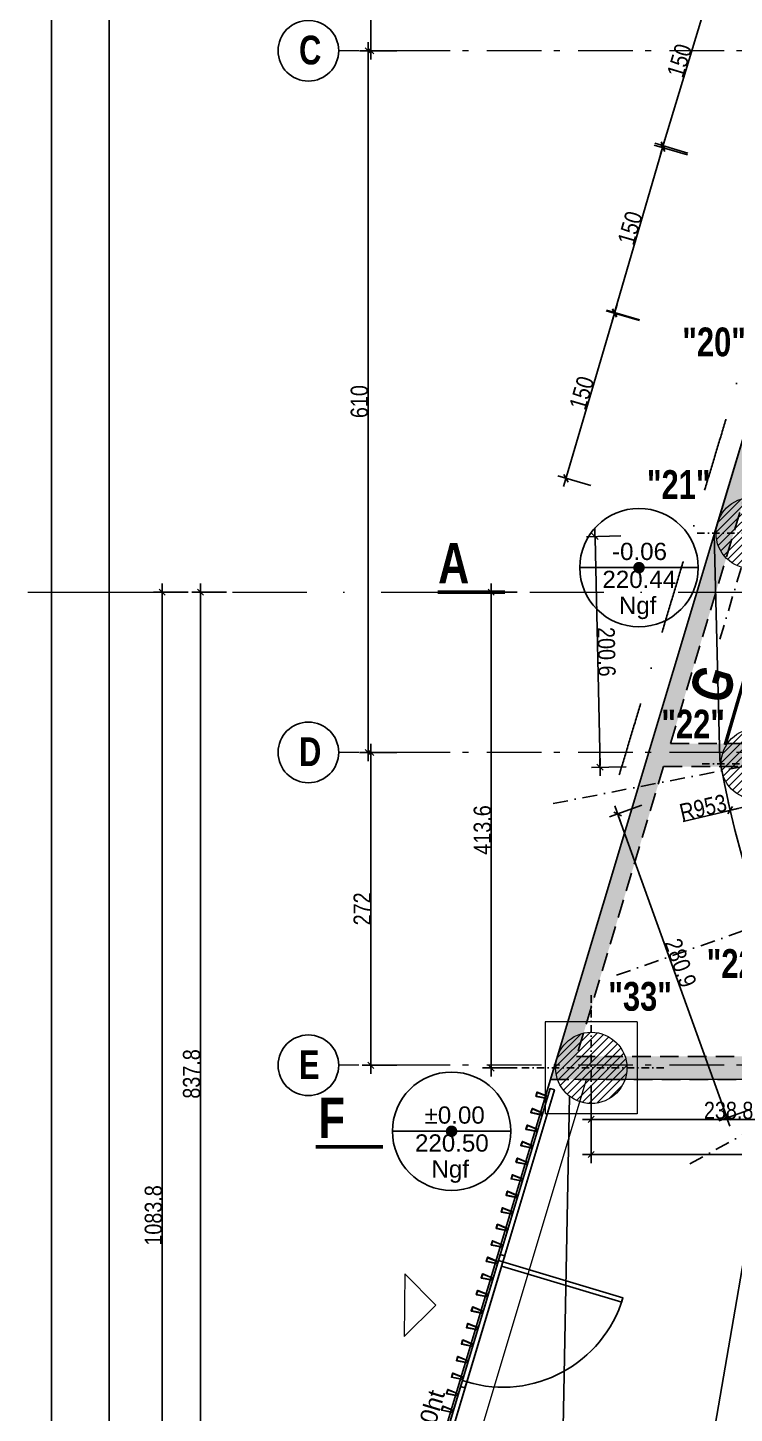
# Model space of a CAD drawing. Header units: centimetres. Extents: x 13078 to 20826, y -18629 to -14429.
# Drawn here: x 13078 to 13692, y -17875 to -16671 of the extents above; entities that cross this region are included whole.
import ezdxf
from ezdxf.enums import TextEntityAlignment as Align

# ---------------------------------------------------------------- set-up
doc = ezdxf.new("R2010")
doc.units = ezdxf.units.CM
doc.header["$LTSCALE"] = 25.4
doc.header["$PDMODE"] = 1
doc.header["$PDSIZE"] = -2
for name, pattern in [('CACHEX2', [19.05, 12.7, -6.35]), ('Style de ligne -6', [1.04164, 0.625, -0.20828, 0.06943, -0.13893]), ('TIRETPTX2', [50.8, 25.4, -12.7, 0, -12.7])]:
    doc.linetypes.add(name, pattern=pattern)
for name, color, linetype in [('01_cote_gen', 4, 'Continuous'), ('01_linteaux', 2, 'Continuous'), ('01_murs_sup', 2, 'CACHEX2'), ('01_poch_murs', 253, 'Continuous'), ('01_texte', 230, 'Continuous'), ('AA_COTES', 2, 'Continuous')]:
    doc.layers.add(name, color=color, linetype=linetype)
for name, color, linetype, lineweight in [('01_murs_coup', 5, 'Continuous', 60), ('01_PIEUX', 5, 'Continuous', 60), ('B Général', 7, 'Continuous', 5)]:
    doc.layers.add(name, color=color, linetype=linetype, lineweight=lineweight)
doc.styles.add('impact', font='impact.ttf')
doc.styles.add('MATTE_TXT', font='arial.ttf')
doc.styles.add('STYLE2', font='ARIALN.TTF')
doc.dimstyles.new('JB50', dxfattribs={"dimscale": 0.1, "dimtxt": 150, "dimasz": 15, "dimexe": 0.1, "dimexo": 0.1, "dimgap": 0.09, "dimtad": 1, "dimdec": 1, "dimdsep": 46, "dimtxsty": 'STYLE2', "dimblk1": 'BOND_G', "dimblk2": 'BOND_D', "dimsah": 1, "dimcen": 1.5, "dimdle": 0.01, "dimse1": 1, "dimse2": 1, "dimclrd": 4, "dimclre": 2, "dimclrt": 6, "dimazin": 2, "dimtfac": 2.333333, "dimtdec": 1, "dimtix": 1, "dimtmove": 2, "dimatfit": 3, "dimldrblk": 'BOND_G', "dimfxl": 1, "dimtolj": 1, "dimtzin": 0, "dimarcsym": 0})

# ---------------------------------------------------------------- blocks, each defined once
blk = doc.blocks.new('BOND_G')
at = {"layer": 'AA_COTES', "color": 0}
for p, q in [((0, -5), (0, 15)), ((5, 0), (-5, 0)), ((1.77, 1.77), (-1.77, -1.77))]:
    blk.add_line(p, q, dxfattribs=at)
blk = doc.blocks.new('BOND_D')
at = {"layer": 'AA_COTES', "color": 0}
for p, q in [((5, 0), (-5, 0)), ((-1.77, -1.77), (1.77, 1.77)), ((0, 5), (0, -15))]:
    blk.add_line(p, q, dxfattribs=at)
blk = doc.blocks.new('*D64')
at = {"layer": '01_cote_gen', "color": 4, "lineweight": -2, "ltscale": 3, "transparency": 16777216}
blk.add_line((13630.4, -16771.9), (13673, -16631.2), dxfattribs=at)
at = {"layer": 'Defpoints', "color": 0, "ltscale": 3, "transparency": 16777216}
for p in [(13673.4, -16629.7), (13806.7, -16670.1), (13763.3, -16813.6)]:
    blk.add_point(p, dxfattribs=at)
at = {"layer": '01_cote_gen', "color": 4, "lineweight": -2, "ltscale": 3, "transparency": 16777216, "xscale": 1.5, "yscale": 1.5, "zscale": 1.5}
for name, p, rotation in [('BOND_D', (13673.4, -16629.7), 73.16581034289119), ('BOND_G', (13630, -16773.3), 253.1658103428912)]:
    blk.add_blockref(name, p, dxfattribs=dict(at, rotation=rotation))
at = {"layer": '01_cote_gen', "color": 6, "ltscale": 3, "transparency": 16777216, "insert": (13644.4, -16699.3), "char_height": 15, "attachment_point": 5, "rotation": 73.1658, "style": 'STYLE2'}
blk.add_mtext('\\A1;150', dxfattribs=at)
blk = doc.blocks.new('*D68')
at = {"layer": '01_cote_gen', "color": 4, "lineweight": -2, "ltscale": 3, "transparency": 16777216}
blk.add_line((13575.3, -17312.1), (13570.9, -17114.5), dxfattribs=at)
at = {"layer": 'Defpoints', "color": 0, "ltscale": 3, "transparency": 16777216}
for p in [(13570.9, -17113), (13677.1, -17110.7), (13681.5, -17311.3)]:
    blk.add_point(p, dxfattribs=at)
at = {"layer": '01_cote_gen', "color": 4, "lineweight": -2, "ltscale": 3, "transparency": 16777216, "xscale": 1.5, "yscale": 1.5, "zscale": 1.5}
for name, p, rotation in [('BOND_D', (13570.9, -17113), 91.26045700603142), ('BOND_G', (13575.3, -17313.6), 271.2604570060314)]:
    blk.add_blockref(name, p, dxfattribs=dict(at, rotation=rotation))
at = {"layer": '01_cote_gen', "color": 6, "ltscale": 3, "transparency": 16777216, "insert": (13580.8, -17213.2), "char_height": 15, "attachment_point": 5, "rotation": 271.2605, "style": 'STYLE2'}
blk.add_mtext('\\A1;200.6', dxfattribs=at)
blk = doc.blocks.new('*D70')
at = {"layer": '01_cote_gen', "color": 4, "lineweight": -2, "ltscale": 3, "transparency": 16777216}
blk.add_line((13588.2, -16917.5), (13629.2, -16776.3), dxfattribs=at)
at = {"layer": 'Defpoints', "color": 0, "ltscale": 3, "transparency": 16777216}
for p in [(13629.6, -16774.9), (13763.3, -16813.6), (13721.5, -16957.7)]:
    blk.add_point(p, dxfattribs=at)
at = {"layer": '01_cote_gen', "color": 4, "lineweight": -2, "ltscale": 3, "transparency": 16777216, "xscale": 1.5, "yscale": 1.5, "zscale": 1.5}
for name, p, rotation in [('BOND_D', (13629.6, -16774.9), 73.82538400972734), ('BOND_G', (13587.8, -16918.9), 253.8253840097273)]:
    blk.add_blockref(name, p, dxfattribs=dict(at, rotation=rotation))
at = {"layer": '01_cote_gen', "color": 6, "ltscale": 3, "transparency": 16777216, "insert": (13601.4, -16844.8), "char_height": 15, "attachment_point": 5, "rotation": 73.8254, "style": 'STYLE2'}
blk.add_mtext('\\A1;150', dxfattribs=at)
blk = doc.blocks.new('*D71')
at = {"layer": '01_cote_gen', "color": 4, "lineweight": -2, "ltscale": 3, "transparency": 16777216}
blk.add_line((13546, -17060.9), (13587.5, -16919.9), dxfattribs=at)
at = {"layer": 'Defpoints', "color": 0, "ltscale": 3, "transparency": 16777216}
for p in [(13587.9, -16918.4), (13720.7, -16957.4), (13678.3, -17101.4)]:
    blk.add_point(p, dxfattribs=at)
at = {"layer": '01_cote_gen', "color": 4, "lineweight": -2, "ltscale": 3, "transparency": 16777216, "xscale": 1.5, "yscale": 1.5, "zscale": 1.5}
for name, p, rotation in [('BOND_D', (13587.9, -16918.4), 73.60960129350525), ('BOND_G', (13545.6, -17062.3), 253.6096012935052)]:
    blk.add_blockref(name, p, dxfattribs=dict(at, rotation=rotation))
at = {"layer": '01_cote_gen', "color": 6, "ltscale": 3, "transparency": 16777216, "insert": (13559.4, -16988.2), "char_height": 15, "attachment_point": 5, "rotation": 73.6096, "style": 'STYLE2'}
blk.add_mtext('\\A1;150', dxfattribs=at)
blk = doc.blocks.new('*D73')
at = {"layer": '01_cote_gen', "color": 4, "lineweight": -2, "ltscale": 3, "transparency": 16777216}
blk.add_line((13376.1, -17571.2), (13376.1, -17302.2), dxfattribs=at)
at = {"layer": 'Defpoints', "color": 0, "ltscale": 3, "transparency": 16777216}
for p in [(13376.1, -17300.7), (13409.1, -17300.7), (13383.9, -17572.7)]:
    blk.add_point(p, dxfattribs=at)
at = {"layer": '01_cote_gen', "color": 4, "lineweight": -2, "ltscale": 3, "transparency": 16777216, "xscale": 1.5, "yscale": 1.5, "zscale": 1.5}
for name, p, rotation in [('BOND_D', (13376.1, -17300.7), 90), ('BOND_G', (13376.1, -17572.7), 270)]:
    blk.add_blockref(name, p, dxfattribs=dict(at, rotation=rotation))
at = {"layer": '01_cote_gen', "color": 6, "ltscale": 3, "transparency": 16777216, "insert": (13368.5, -17436.7), "char_height": 15, "attachment_point": 5, "rotation": 90, "style": 'STYLE2'}
blk.add_mtext('\\A1;272', dxfattribs=at)
blk = doc.blocks.new('*D133')
at = {"layer": '01_cote_gen', "color": 4, "lineweight": -2, "ltscale": 3, "transparency": 16777216}
blk.add_line((13373.7, -17299.2), (13373.7, -16692.2), dxfattribs=at)
at = {"layer": 'Defpoints', "color": 0, "ltscale": 3, "transparency": 16777216}
for p in [(13373.7, -16690.7), (13373.7, -16690.7), (13405.9, -17300.7)]:
    blk.add_point(p, dxfattribs=at)
at = {"layer": '01_cote_gen', "color": 4, "lineweight": -2, "ltscale": 3, "transparency": 16777216, "xscale": 1.5, "yscale": 1.5, "zscale": 1.5}
for name, p, rotation in [('BOND_D', (13373.7, -16690.7), 90), ('BOND_G', (13373.7, -17300.7), 270)]:
    blk.add_blockref(name, p, dxfattribs=dict(at, rotation=rotation))
at = {"layer": '01_cote_gen', "color": 6, "ltscale": 3, "transparency": 16777216, "insert": (13366.1, -16995.7), "char_height": 15, "attachment_point": 5, "rotation": 90, "style": 'STYLE2'}
blk.add_mtext('\\A1;610', dxfattribs=at)
blk = doc.blocks.new('*D134')
at = {"layer": '01_cote_gen', "color": 4, "lineweight": -2, "ltscale": 3, "transparency": 16777216}
blk.add_line((13376.1, -16689.2), (13376.1, -16544.2), dxfattribs=at)
at = {"layer": 'Defpoints', "color": 0, "ltscale": 3, "transparency": 16777216}
for p in [(13376.1, -16542.7), (13406.2, -16542.7), (13376.1, -16690.7)]:
    blk.add_point(p, dxfattribs=at)
at = {"layer": '01_cote_gen', "color": 4, "lineweight": -2, "ltscale": 3, "transparency": 16777216, "xscale": 1.5, "yscale": 1.5, "zscale": 1.5}
for name, p, rotation in [('BOND_D', (13376.1, -16542.7), 90), ('BOND_G', (13376.1, -16690.7), 270)]:
    blk.add_blockref(name, p, dxfattribs=dict(at, rotation=rotation))
at = {"layer": '01_cote_gen', "color": 6, "ltscale": 3, "transparency": 16777216, "insert": (13368.4, -16616.7), "char_height": 15, "attachment_point": 5, "rotation": 90, "style": 'STYLE2'}
blk.add_mtext('\\A1;148', dxfattribs=at)
blk = doc.blocks.new('*D146')
at = {"layer": '01_cote_gen', "color": 4, "lineweight": -2, "ltscale": 3, "transparency": 16777216}
for p, q in [((14616.5, -17134.6), (13688.4, -17351)), ((13647.6, -17360.6), (13686.9, -17351.4))]:
    blk.add_line(p, q, dxfattribs=at)
at = {"layer": 'Defpoints', "color": 0, "ltscale": 3, "transparency": 16777216}
for p in [(14616.5, -17134.6), (13688.4, -17351)]:
    blk.add_point(p, dxfattribs=at)
at = {"layer": '01_cote_gen', "color": 4, "lineweight": -2, "ltscale": 3, "transparency": 16777216, "xscale": 1.5, "yscale": 1.5, "zscale": 1.5, "rotation": 13.12692265669518}
blk.add_blockref('BOND_D', (13688.4, -17351), dxfattribs=at)
at = {"layer": '01_cote_gen', "color": 6, "ltscale": 3, "transparency": 16777216, "insert": (13664.8, -17348.7), "char_height": 15, "attachment_point": 5, "rotation": 13.1269, "style": 'STYLE2'}
blk.add_mtext('\\A1;R953', dxfattribs=at)
blk = doc.blocks.new('*D98')
at = {"layer": '01_cote_gen', "color": 4, "lineweight": -2, "ltscale": 3, "transparency": 16777216}
blk.add_line((13228, -17997.6), (13228, -17162.8), dxfattribs=at)
at = {"layer": 'Defpoints', "color": 0, "ltscale": 3, "transparency": 16777216}
for p in [(13228, -17161.3), (13281.3, -17161.3), (13349.7, -17999.1)]:
    blk.add_point(p, dxfattribs=at)
at = {"layer": '01_cote_gen', "color": 4, "lineweight": -2, "ltscale": 3, "transparency": 16777216, "xscale": 1.5, "yscale": 1.5, "zscale": 1.5}
for name, p, rotation in [('BOND_D', (13228, -17161.3), 90), ('BOND_G', (13228, -17999.1), 270)]:
    blk.add_blockref(name, p, dxfattribs=dict(at, rotation=rotation))
at = {"layer": '01_cote_gen', "color": 6, "ltscale": 3, "transparency": 16777216, "insert": (13220.3, -17580.2), "char_height": 15, "attachment_point": 5, "rotation": 90, "style": 'STYLE2'}
blk.add_mtext('\\A1;837.8', dxfattribs=at)
blk = doc.blocks.new('*D99')
at = {"layer": '01_cote_gen', "color": 4, "lineweight": -2, "ltscale": 3, "transparency": 16777216}
blk.add_line((13194.7, -18243.6), (13194.7, -17162.8), dxfattribs=at)
at = {"layer": 'Defpoints', "color": 0, "ltscale": 3, "transparency": 16777216}
for p in [(13194.7, -17161.3), (13320.1, -17161.3), (13274.1, -18245.1)]:
    blk.add_point(p, dxfattribs=at)
at = {"layer": '01_cote_gen', "color": 4, "lineweight": -2, "ltscale": 3, "transparency": 16777216, "xscale": 1.5, "yscale": 1.5, "zscale": 1.5}
for name, p, rotation in [('BOND_D', (13194.7, -17161.3), 90), ('BOND_G', (13194.7, -18245.1), 270)]:
    blk.add_blockref(name, p, dxfattribs=dict(at, rotation=rotation))
at = {"layer": '01_cote_gen', "color": 6, "ltscale": 3, "transparency": 16777216, "insert": (13187.1, -17703.2), "char_height": 15, "attachment_point": 5, "rotation": 90, "style": 'STYLE2'}
blk.add_mtext('\\A1;1083.8', dxfattribs=at)
blk = doc.blocks.new('*D100')
at = {"layer": '01_cote_gen', "color": 4, "lineweight": -2, "ltscale": 3, "transparency": 16777216}
blk.add_line((14615, -17650.2), (13569.1, -17650.2), dxfattribs=at)
at = {"layer": 'Defpoints', "color": 0, "ltscale": 3, "transparency": 16777216}
for p in [(13567.6, -17650.2), (13567.6, -17658), (14616.5, -17664)]:
    blk.add_point(p, dxfattribs=at)
at = {"layer": '01_cote_gen', "color": 4, "lineweight": -2, "ltscale": 3, "transparency": 16777216, "xscale": 1.5, "yscale": 1.5, "zscale": 1.5, "rotation": 180}
blk.add_blockref('BOND_D', (13567.6, -17650.2), dxfattribs=at)
at = {"layer": '01_cote_gen', "color": 4, "lineweight": -2, "ltscale": 3, "transparency": 16777216, "xscale": 1.5, "yscale": 1.5, "zscale": 1.5}
blk.add_blockref('BOND_G', (14616.5, -17650.2), dxfattribs=at)
at = {"layer": '01_cote_gen', "color": 6, "ltscale": 3, "transparency": 16777216, "insert": (14039.8, -17642.5), "char_height": 15, "attachment_point": 5, "style": 'STYLE2'}
blk.add_mtext('\\A1;1048.9', dxfattribs=at)
blk = doc.blocks.new('*D191')
at = {"layer": '01_cote_gen', "color": 4, "lineweight": -2, "ltscale": 3, "transparency": 16777216}
blk.add_line((13480.7, -17573.5), (13480.7, -17162.8), dxfattribs=at)
at = {"layer": 'Defpoints', "color": 0, "ltscale": 3, "transparency": 16777216}
for p in [(13473.1, -17161.3), (13480.7, -17161.3), (13504.5, -17575)]:
    blk.add_point(p, dxfattribs=at)
at = {"layer": '01_cote_gen', "color": 4, "lineweight": -2, "ltscale": 3, "transparency": 16777216, "xscale": 1.5, "yscale": 1.5, "zscale": 1.5}
for name, p, rotation in [('BOND_D', (13480.7, -17161.3), 90), ('BOND_G', (13480.7, -17575), 270)]:
    blk.add_blockref(name, p, dxfattribs=dict(at, rotation=rotation))
at = {"layer": '01_cote_gen', "color": 6, "ltscale": 3, "transparency": 16777216, "insert": (13473, -17368.1), "char_height": 15, "attachment_point": 5, "rotation": 90, "style": 'STYLE2'}
blk.add_mtext('\\A1;413.6', dxfattribs=at)
blk = doc.blocks.new('*D110')
at = {"layer": '01_cote_gen', "color": 4, "lineweight": -2, "ltscale": 3, "transparency": 16777216}
blk.add_line((13685, -17617), (13591, -17355.5), dxfattribs=at)
at = {"layer": 'Defpoints', "color": 0, "ltscale": 3, "transparency": 16777216}
for p in [(13711.5, -17310.6), (13590.5, -17354.1), (13806.4, -17575)]:
    blk.add_point(p, dxfattribs=at)
at = {"layer": '01_cote_gen', "color": 4, "lineweight": -2, "ltscale": 3, "transparency": 16777216, "xscale": 1.5, "yscale": 1.5, "zscale": 1.5}
for name, p, rotation in [('BOND_D', (13590.5, -17354.1), 109.7669160553057), ('BOND_G', (13685.5, -17618.4), 289.7669160553057)]:
    blk.add_blockref(name, p, dxfattribs=dict(at, rotation=rotation))
at = {"layer": '01_cote_gen', "color": 6, "ltscale": 3, "transparency": 16777216, "insert": (13645.2, -17483.7), "char_height": 15, "attachment_point": 5, "rotation": 289.7669, "style": 'STYLE2'}
blk.add_mtext('\\A1;280.9', dxfattribs=at)
blk = doc.blocks.new('*D125')
at = {"layer": '01_cote_gen', "color": 4, "lineweight": -2, "ltscale": 3, "transparency": 16777216}
blk.add_line((13804.9, -17619.7), (13569.1, -17619.7), dxfattribs=at)
at = {"layer": 'Defpoints', "color": 0, "ltscale": 3, "transparency": 16777216}
for p in [(13567.6, -17615), (13567.6, -17619.7), (13806.4, -17627.2)]:
    blk.add_point(p, dxfattribs=at)
at = {"layer": '01_cote_gen', "color": 4, "lineweight": -2, "ltscale": 3, "transparency": 16777216, "xscale": 1.5, "yscale": 1.5, "zscale": 1.5, "rotation": 180}
blk.add_blockref('BOND_D', (13567.6, -17619.7), dxfattribs=at)
at = {"layer": '01_cote_gen', "color": 4, "lineweight": -2, "ltscale": 3, "transparency": 16777216, "xscale": 1.5, "yscale": 1.5, "zscale": 1.5}
blk.add_blockref('BOND_G', (13806.4, -17619.7), dxfattribs=at)
at = {"layer": '01_cote_gen', "color": 6, "ltscale": 3, "transparency": 16777216, "insert": (13687, -17612), "char_height": 15, "attachment_point": 5, "style": 'STYLE2'}
blk.add_mtext('\\A1;238.8', dxfattribs=at)

msp = doc.modelspace()

# ---------------------------------------------------------------- hatches: boundary and pattern name
at = {"layer": '01_murs_sup'}
h = msp.add_hatch(dxfattribs=at)
h.set_pattern_fill('DASH', color=256, scale=2.5, angle=135)
h.set_pattern_definition([(135, (14105.794, -6659.696), (-11.22532, 9e-16), [7.9375, -7.9375])])
h.paths.add_polyline_path([(14616.5, -16841.31), (14616.5, -16861.31, -0.4142136), (14916.5, -17161.31), (14936.5, -17161.31), (14936.5, -17160.07, 0.4130754)])
h.paths.add_polyline_path([(14616.5, -16841.31), (14316.5, -16841.31), (14316.5, -16774.62), (14296.5, -16774.62), (14296.5, -16841.31), (14169.67, -16841.31), (14169.67, -16861.31), (14616.5, -16861.31)])
h.paths.add_polyline_path([(14036.47, -16841.31), (13755.35, -16841.31), (13659.29, -17161.31), (13676, -17161.31), (13766.05, -16861.31), (14036.47, -16861.31)])
h.paths.add_polyline_path([(14616.5, -17292.95), (14448.08, -17292.95), (14448.08, -17312.95), (14511.47, -17312.95), (14511.47, -17453.35), (14529.47, -17453.35), (14529.47, -17312.95), (14616.5, -17312.95)])
h.paths.add_polyline_path([(14936.5, -17161.31), (14916.5, -17161.31), (14916.5, -17292.95), (14616.5, -17292.95), (14616.5, -17312.95), (14916.5, -17312.95), (14916.5, -17564.95), (14616.5, -17564.95), (14616.5, -17584.95), (15408.41, -17584.95, 0.0531183), (15485.51, -17408), (15485.51, -17161.31), (15465.51, -17161.31), (15465.51, -17404.91, -0.048998), (15396.69, -17564.95), (14936.5, -17564.95)])
h.paths.add_polyline_path([(14616.5, -17564.95), (14529.47, -17564.95), (14529.47, -17556.55), (14511.47, -17556.55), (14511.47, -17564.95), (14464.15, -17564.95), (14464.15, -17584.95), (14616.5, -17584.95)])
h.paths.add_polyline_path([(13532.12, -17584.95), (14164.64, -17584.95), (14164.64, -17564.95), (13554.83, -17564.95), (13630.48, -17312.95), (14323.47, -17312.95), (14323.47, -17564.95), (14267.84, -17564.95), (14267.84, -17584.95), (14360.95, -17584.95), (14360.95, -17564.95), (14341.47, -17564.95), (14341.47, -17292.95), (13636.48, -17292.95), (13676, -17161.31), (13659.29, -17161.31)])
at = {"layer": '01_poch_murs'}
h = msp.add_hatch(dxfattribs=at)
h.set_pattern_fill('ANSI31', color=256, scale=1.5)
h.set_pattern_definition([(45, (-4501.645, -8406.776), (-3.367596, 3.367596), [])])
h.paths.add_polyline_path([(13707.05, -17079.04, 0.4142136), (13676.05, -17110.04), (13707.05, -17110.04)])
h.paths.add_polyline_path([(13707.05, -17110.04), (13676.05, -17110.04, 0.4142136), (13707.05, -17141.04)])
h.paths.add_polyline_path([(13707.05, -17079.04), (13707.05, -17110.04), (13738.05, -17110.04, 0.4142136)])
h.paths.add_polyline_path([(13738.05, -17110.04), (13707.05, -17110.04), (13707.05, -17141.04, 0.4142136)])
h = msp.add_hatch(dxfattribs=at)
h.set_pattern_fill('ANSI31', color=256, scale=1.5)
h.set_pattern_definition([(45, (-4497.2316, -8607.366), (-3.367596, 3.367596), [])])
h.paths.add_polyline_path([(13711.46, -17279.63, 0.4142136), (13680.46, -17310.63), (13711.46, -17310.63)])
h.paths.add_polyline_path([(13711.46, -17310.63), (13680.46, -17310.63, 0.4142136), (13711.46, -17341.63)])
h.paths.add_polyline_path([(13711.46, -17279.63), (13711.46, -17310.63), (13742.46, -17310.63, 0.4142136)])
h.paths.add_polyline_path([(13742.46, -17310.63), (13711.46, -17310.63), (13711.46, -17341.63, 0.4142136)])
h = msp.add_hatch(dxfattribs=at)
h.set_pattern_fill('ANSI31', color=256, scale=1.5)
h.set_pattern_definition([(45, (-4641.0624, -8871.6827), (-3.367596, 3.367596), [])])
h.paths.add_polyline_path([(13567.63, -17543.95, 0.4142136), (13536.63, -17574.95), (13567.63, -17574.95)])
h.paths.add_polyline_path([(13567.63, -17574.95), (13536.63, -17574.95, 0.4142136), (13567.63, -17605.95)])
h.paths.add_polyline_path([(13567.63, -17543.95), (13567.63, -17574.95), (13598.63, -17574.95, 0.4142136)])
h.paths.add_polyline_path([(13598.63, -17574.95), (13567.63, -17574.95), (13567.63, -17605.95, 0.4142136)])

# ---------------------------------------------------------------- linework, layer by layer
at = {"layer": '01_cote_gen'}
msp.add_line((13098.45, -18628.94), (13098.45, -14428.94), dxfattribs=at)
at = {"layer": '01_linteaux'}
msp.add_line((13957.8, -16166.64), (13674.5, -17110.8), dxfattribs=at)
at = {"layer": '01_linteaux', "linetype": 'Continuous'}
for p, q in [((13755.35, -16841.31), (13339.2, -18227.64)), ((13531.81, -17592.94), (13329.94, -18265.46)), ((13335.04, -18262.37), (13535.65, -17594.09)), ((13535.65, -17594.09), (13531.81, -17592.94))]:
    msp.add_line(p, q, dxfattribs=at)
at = {"layer": '01_linteaux', "linetype": 'TIRETPTX2', "ltscale": 0.02}
for p, q in [((13679.34, -17202.36), (13785.04, -16850.22)), ((14615.16, -17134.4), (13531.48, -17345.73)), ((13589.4, -17494.44), (14616.5, -17134.61)), ((13653.23, -17658.37), (14615.87, -17134.26))]:
    msp.add_line(p, q, dxfattribs=at)
at = {"layer": '01_linteaux', "linetype": 'TIRETPTX2', "ltscale": 0.01}
for p, q in [((13757.05, -17110.04), (13657.05, -17110.04)), ((13761.46, -17310.63), (13661.46, -17310.63)), ((13567.63, -17511.79), (13567.63, -17638.11)), ((13630.79, -17574.95), (13504.47, -17574.95))]:
    msp.add_line(p, q, dxfattribs=at)
at = {"layer": '01_linteaux', "linetype": 'Continuous', "ltscale": 0.05}
msp.add_line((13674.5, -17110.8), (13679.25, -17307.14), dxfattribs=at)
at = {"layer": '01_linteaux', "linetype": 'Continuous', "flags": 128}
for points in [[(13281.95, -18444.28), (13335.04, -18262.37), (13335.04, -18262.37), (13535.65, -17594.09), (13531.81, -17592.94), (13329.94, -18265.46), (13329.97, -18265.47), (13278.16, -18443.01)], [(13529.01, -17601.23), (13519.75, -17599.4), (13520.69, -17596.24), (13529.43, -17599.84)], [(13524.7, -17615.6), (13515.43, -17613.77), (13516.38, -17610.61), (13525.12, -17614.21)], [(13520.38, -17629.97), (13511.12, -17628.14), (13512.07, -17624.98), (13520.8, -17628.57)], [(13516.07, -17644.34), (13506.81, -17642.51), (13507.75, -17639.35), (13516.49, -17642.94)], [(13511.76, -17658.71), (13502.49, -17656.87), (13503.44, -17653.72), (13512.18, -17657.31)], [(13507.45, -17673.07), (13498.18, -17671.24), (13499.13, -17668.09), (13507.86, -17671.68)], [(13503.13, -17687.44), (13493.87, -17685.61), (13494.82, -17682.46), (13503.55, -17686.05)], [(13498.82, -17701.81), (13489.55, -17699.98), (13490.5, -17696.82), (13499.24, -17700.42)], [(13494.51, -17716.18), (13485.24, -17714.35), (13486.19, -17711.19), (13494.92, -17714.79)], [(13490.19, -17730.55), (13480.93, -17728.72), (13481.88, -17725.56), (13490.61, -17729.15)], [(13486.95, -17742.39), (13490.78, -17743.54), (13459.44, -17847.94), (13455.61, -17846.79)], [(13486.3, -17743.5), (13477.56, -17739.93), (13476.62, -17743.09), (13485.89, -17744.9)], [(13486.95, -17742.39), (13488.52, -17737.16), (13492.35, -17738.31), (13490.78, -17743.54)], [(13481.99, -17757.87), (13473.25, -17754.3), (13472.3, -17757.45), (13481.57, -17759.27)], [(13489.63, -17747.38), (13490.78, -17743.54), (13595.18, -17774.88), (13594.03, -17778.71)], [(13477.68, -17772.24), (13468.94, -17768.67), (13467.99, -17771.82), (13477.26, -17773.63)], [(13473.37, -17786.61), (13464.62, -17783.04), (13463.68, -17786.19), (13472.95, -17788)], [(13469.05, -17800.98), (13460.31, -17797.4), (13459.36, -17800.56), (13468.63, -17802.37)], [(13464.74, -17815.35), (13456, -17811.77), (13455.05, -17814.93), (13464.32, -17816.74)], [(13460.43, -17829.71), (13451.68, -17826.14), (13450.74, -17829.3), (13460.01, -17831.11)], [(13456.11, -17844.08), (13447.37, -17840.51), (13446.42, -17843.67), (13455.69, -17845.48)], [(13454.03, -17852.06), (13455.61, -17846.79), (13459.44, -17847.94), (13457.86, -17853.21)], [(13451.39, -17859.83), (13442.12, -17857.99), (13443.07, -17854.84), (13451.81, -17858.43)], [(13447.07, -17874.19), (13437.81, -17872.36), (13438.76, -17869.21), (13447.49, -17872.8)]]:
    msp.add_lwpolyline(points, close=True, dxfattribs=at)
at = {"layer": '01_linteaux', "linetype": 'Continuous'}
for points in [[(13519.58, -17599.67), (13529.04, -17601.54, 0.3862519), (13529.27, -17601.41), (13529.74, -17599.84, 0.3856262), (13529.63, -17599.59), (13520.71, -17595.93, 0.4433907), (13520.44, -17596.05), (13519.43, -17599.42, 0.4427393), (13519.58, -17599.67)], [(13515.27, -17614.04), (13524.73, -17615.91, 0.3862519), (13524.96, -17615.77), (13525.43, -17614.21, 0.3856262), (13525.31, -17613.96), (13516.39, -17610.29, 0.4433907), (13516.13, -17610.42), (13515.11, -17613.79, 0.4427393), (13515.27, -17614.04)], [(13510.95, -17628.41), (13520.42, -17630.28, 0.3862519), (13520.65, -17630.14), (13521.12, -17628.57, 0.3856262), (13521, -17628.33), (13512.08, -17624.66, 0.4433907), (13511.81, -17624.79), (13510.8, -17628.16, 0.4427393), (13510.95, -17628.41)], [(13506.64, -17642.78), (13516.1, -17644.65, 0.3862519), (13516.33, -17644.51), (13516.8, -17642.94, 0.3856262), (13516.69, -17642.7), (13507.77, -17639.03, 0.4433907), (13507.5, -17639.16), (13506.49, -17642.53, 0.4427393), (13506.64, -17642.78)], [(13502.33, -17657.15), (13511.79, -17659.02, 0.3862519), (13512.02, -17658.88), (13512.49, -17657.31, 0.3856262), (13512.38, -17657.07), (13503.45, -17653.4, 0.4433907), (13503.19, -17653.53), (13502.18, -17656.89, 0.4427393), (13502.33, -17657.15)], [(13498.01, -17671.52), (13507.48, -17673.39, 0.3862519), (13507.71, -17673.25), (13508.18, -17671.68, 0.3856262), (13508.06, -17671.44), (13499.14, -17667.77, 0.4433907), (13498.87, -17667.9), (13497.86, -17671.26, 0.4427393), (13498.01, -17671.52)], [(13493.7, -17685.88), (13503.16, -17687.76, 0.3862519), (13503.39, -17687.62), (13503.86, -17686.05, 0.3856262), (13503.75, -17685.81), (13494.83, -17682.14, 0.4433907), (13494.56, -17682.26), (13493.55, -17685.63, 0.4427393), (13493.7, -17685.88)], [(13489.39, -17700.25), (13498.85, -17702.12, 0.3862519), (13499.08, -17701.99), (13499.55, -17700.42, 0.3856262), (13499.44, -17700.17), (13490.51, -17696.51, 0.4433907), (13490.25, -17696.63), (13489.24, -17700, 0.4427393), (13489.39, -17700.25)], [(13485.08, -17714.62), (13494.54, -17716.49, 0.3862519), (13494.77, -17716.35), (13495.24, -17714.79, 0.3856262), (13495.12, -17714.54), (13486.2, -17710.87, 0.4433907), (13485.93, -17711), (13484.92, -17714.37, 0.4427393), (13485.08, -17714.62)], [(13480.76, -17728.99), (13490.22, -17730.86, 0.3862519), (13490.45, -17730.72), (13490.92, -17729.15, 0.3856262), (13490.81, -17728.91), (13481.89, -17725.24, 0.4433907), (13481.62, -17725.37), (13480.61, -17728.74, 0.4427393), (13480.76, -17728.99)], [(13477.57, -17739.61), (13486.5, -17743.26, -0.3862519), (13486.62, -17743.5), (13486.15, -17745.07, -0.3856262), (13485.92, -17745.21), (13476.45, -17743.36, -0.4433907), (13476.3, -17743.11), (13477.31, -17739.74, -0.4427393), (13477.57, -17739.61)], [(13473.26, -17753.98), (13482.19, -17757.63, -0.3862519), (13482.3, -17757.87), (13481.83, -17759.44, -0.3856262), (13481.6, -17759.58), (13472.14, -17757.73, -0.4433907), (13471.98, -17757.47), (13472.99, -17754.11, -0.4427393), (13473.26, -17753.98)], [(13468.95, -17768.35), (13477.88, -17772, -0.3862519), (13477.99, -17772.24), (13477.52, -17773.81, -0.3856262), (13477.29, -17773.95), (13467.82, -17772.1, -0.4433907), (13467.67, -17771.84), (13468.68, -17768.48, -0.4427393), (13468.95, -17768.35)], [(13464.63, -17782.72), (13473.56, -17786.37, -0.3862519), (13473.68, -17786.61), (13473.21, -17788.18, -0.3856262), (13472.98, -17788.32), (13463.51, -17786.46, -0.4433907), (13463.36, -17786.21), (13464.37, -17782.84, -0.4427393), (13464.63, -17782.72)], [(13460.32, -17797.09), (13469.25, -17800.73, -0.3862519), (13469.37, -17800.98), (13468.89, -17802.55, -0.3856262), (13468.66, -17802.68), (13459.2, -17800.83, -0.4433907), (13459.04, -17800.58), (13460.05, -17797.21, -0.4427393), (13460.32, -17797.09)], [(13456.01, -17811.45), (13464.94, -17815.1, -0.3862519), (13465.05, -17815.35), (13464.58, -17816.91, -0.3856262), (13464.35, -17817.05), (13454.88, -17815.2, -0.4433907), (13454.73, -17814.95), (13455.74, -17811.58, -0.4427393), (13456.01, -17811.45)], [(13451.7, -17825.82), (13460.62, -17829.47, -0.3862519), (13460.74, -17829.71), (13460.27, -17831.28, -0.3856262), (13460.04, -17831.42), (13450.57, -17829.57, -0.4433907), (13450.42, -17829.32), (13451.43, -17825.95, -0.4427393), (13451.7, -17825.82)], [(13447.38, -17840.19), (13456.31, -17843.84, -0.3862519), (13456.43, -17844.08), (13455.96, -17845.65, -0.3856262), (13455.73, -17845.79), (13446.26, -17843.94, -0.4433907), (13446.1, -17843.69), (13447.12, -17840.32, -0.4427393), (13447.38, -17840.19)], [(13441.96, -17858.27), (13451.42, -17860.14, 0.3862519), (13451.65, -17860), (13452.12, -17858.43, 0.3856262), (13452, -17858.19), (13443.08, -17854.52, 0.4433907), (13442.81, -17854.65), (13441.8, -17858.01, 0.4427393), (13441.96, -17858.27)], [(13437.64, -17872.64), (13447.1, -17874.51, 0.3862519), (13447.33, -17874.37), (13447.81, -17872.8, 0.3856262), (13447.69, -17872.56), (13438.77, -17868.89, 0.4433907), (13438.5, -17869.01), (13437.49, -17872.38, 0.4427393), (13437.64, -17872.64)]]:
    msp.add_lwpolyline(points, format="xyb", close=True, dxfattribs=at)
at = {"layer": '01_linteaux', "linetype": 'Continuous', "flags": 128}
for points in [[(13519.58, -17599.67), (13529.04, -17601.54, 0.3862519), (13529.27, -17601.41), (13529.74, -17599.84, 0.3856262), (13529.63, -17599.59), (13520.71, -17595.93, 0.4433907), (13520.44, -17596.05), (13519.43, -17599.42, 0.4427393), (13519.58, -17599.67)], [(13515.27, -17614.04), (13524.73, -17615.91, 0.3862519), (13524.96, -17615.77), (13525.43, -17614.21, 0.3856262), (13525.31, -17613.96), (13516.39, -17610.29, 0.4433907), (13516.13, -17610.42), (13515.11, -17613.79, 0.4427393), (13515.27, -17614.04)], [(13510.95, -17628.41), (13520.42, -17630.28, 0.3862519), (13520.65, -17630.14), (13521.12, -17628.57, 0.3856262), (13521, -17628.33), (13512.08, -17624.66, 0.4433907), (13511.81, -17624.79), (13510.8, -17628.16, 0.4427393), (13510.95, -17628.41)], [(13506.64, -17642.78), (13516.1, -17644.65, 0.3862519), (13516.33, -17644.51), (13516.8, -17642.94, 0.3856262), (13516.69, -17642.7), (13507.77, -17639.03, 0.4433907), (13507.5, -17639.16), (13506.49, -17642.53, 0.4427393), (13506.64, -17642.78)], [(13502.33, -17657.15), (13511.79, -17659.02, 0.3862519), (13512.02, -17658.88), (13512.49, -17657.31, 0.3856262), (13512.38, -17657.07), (13503.45, -17653.4, 0.4433907), (13503.19, -17653.53), (13502.18, -17656.89, 0.4427393), (13502.33, -17657.15)], [(13498.01, -17671.52), (13507.48, -17673.39, 0.3862519), (13507.71, -17673.25), (13508.18, -17671.68, 0.3856262), (13508.06, -17671.44), (13499.14, -17667.77, 0.4433907), (13498.87, -17667.9), (13497.86, -17671.26, 0.4427393), (13498.01, -17671.52)], [(13493.7, -17685.88), (13503.16, -17687.76, 0.3862519), (13503.39, -17687.62), (13503.86, -17686.05, 0.3856262), (13503.75, -17685.81), (13494.83, -17682.14, 0.4433907), (13494.56, -17682.26), (13493.55, -17685.63, 0.4427393), (13493.7, -17685.88)], [(13489.39, -17700.25), (13498.85, -17702.12, 0.3862519), (13499.08, -17701.99), (13499.55, -17700.42, 0.3856262), (13499.44, -17700.17), (13490.51, -17696.51, 0.4433907), (13490.25, -17696.63), (13489.24, -17700, 0.4427393), (13489.39, -17700.25)], [(13485.08, -17714.62), (13494.54, -17716.49, 0.3862519), (13494.77, -17716.35), (13495.24, -17714.79, 0.3856262), (13495.12, -17714.54), (13486.2, -17710.87, 0.4433907), (13485.93, -17711), (13484.92, -17714.37, 0.4427393), (13485.08, -17714.62)], [(13480.76, -17728.99), (13490.22, -17730.86, 0.3862519), (13490.45, -17730.72), (13490.92, -17729.15, 0.3856262), (13490.81, -17728.91), (13481.89, -17725.24, 0.4433907), (13481.62, -17725.37), (13480.61, -17728.74, 0.4427393), (13480.76, -17728.99)], [(13477.57, -17739.61), (13486.5, -17743.26, -0.3862519), (13486.62, -17743.5), (13486.15, -17745.07, -0.3856262), (13485.92, -17745.21), (13476.45, -17743.36, -0.4433907), (13476.3, -17743.11), (13477.31, -17739.74, -0.4427393), (13477.57, -17739.61)], [(13473.26, -17753.98), (13482.19, -17757.63, -0.3862519), (13482.3, -17757.87), (13481.83, -17759.44, -0.3856262), (13481.6, -17759.58), (13472.14, -17757.73, -0.4433907), (13471.98, -17757.47), (13472.99, -17754.11, -0.4427393), (13473.26, -17753.98)], [(13468.95, -17768.35), (13477.88, -17772, -0.3862519), (13477.99, -17772.24), (13477.52, -17773.81, -0.3856262), (13477.29, -17773.95), (13467.82, -17772.1, -0.4433907), (13467.67, -17771.84), (13468.68, -17768.48, -0.4427393), (13468.95, -17768.35)], [(13464.63, -17782.72), (13473.56, -17786.37, -0.3862519), (13473.68, -17786.61), (13473.21, -17788.18, -0.3856262), (13472.98, -17788.32), (13463.51, -17786.46, -0.4433907), (13463.36, -17786.21), (13464.37, -17782.84, -0.4427393), (13464.63, -17782.72)], [(13460.32, -17797.09), (13469.25, -17800.73, -0.3862519), (13469.37, -17800.98), (13468.89, -17802.55, -0.3856262), (13468.66, -17802.68), (13459.2, -17800.83, -0.4433907), (13459.04, -17800.58), (13460.05, -17797.21, -0.4427393), (13460.32, -17797.09)], [(13456.01, -17811.45), (13464.94, -17815.1, -0.3862519), (13465.05, -17815.35), (13464.58, -17816.91, -0.3856262), (13464.35, -17817.05), (13454.88, -17815.2, -0.4433907), (13454.73, -17814.95), (13455.74, -17811.58, -0.4427393), (13456.01, -17811.45)], [(13451.7, -17825.82), (13460.62, -17829.47, -0.3862519), (13460.74, -17829.71), (13460.27, -17831.28, -0.3856262), (13460.04, -17831.42), (13450.57, -17829.57, -0.4433907), (13450.42, -17829.32), (13451.43, -17825.95, -0.4427393), (13451.7, -17825.82)], [(13447.38, -17840.19), (13456.31, -17843.84, -0.3862519), (13456.43, -17844.08), (13455.96, -17845.65, -0.3856262), (13455.73, -17845.79), (13446.26, -17843.94, -0.4433907), (13446.1, -17843.69), (13447.12, -17840.32, -0.4427393), (13447.38, -17840.19)], [(13441.96, -17858.27), (13451.42, -17860.14, 0.3862519), (13451.65, -17860), (13452.12, -17858.43, 0.3856262), (13452, -17858.19), (13443.08, -17854.52, 0.4433907), (13442.81, -17854.65), (13441.8, -17858.01, 0.4427393), (13441.96, -17858.27)], [(13437.64, -17872.64), (13447.1, -17874.51, 0.3862519), (13447.33, -17874.37), (13447.81, -17872.8, 0.3856262), (13447.69, -17872.56), (13438.77, -17868.89, 0.4433907), (13438.5, -17869.01), (13437.49, -17872.38, 0.4427393), (13437.64, -17872.64)]]:
    msp.add_lwpolyline(points, format="xyb", close=True, dxfattribs=at)
at = {"layer": '01_linteaux', "linetype": 'Continuous'}
for points in [[(13529.01, -17601.23), (13519.75, -17599.4), (13520.69, -17596.24), (13529.43, -17599.84)], [(13524.7, -17615.6), (13515.43, -17613.77), (13516.38, -17610.61), (13525.12, -17614.21)], [(13520.38, -17629.97), (13511.12, -17628.14), (13512.07, -17624.98), (13520.8, -17628.57)], [(13516.07, -17644.34), (13506.81, -17642.51), (13507.75, -17639.35), (13516.49, -17642.94)], [(13511.76, -17658.71), (13502.49, -17656.87), (13503.44, -17653.72), (13512.18, -17657.31)], [(13507.45, -17673.07), (13498.18, -17671.24), (13499.13, -17668.09), (13507.86, -17671.68)], [(13503.13, -17687.44), (13493.87, -17685.61), (13494.82, -17682.46), (13503.55, -17686.05)], [(13498.82, -17701.81), (13489.55, -17699.98), (13490.5, -17696.82), (13499.24, -17700.42)], [(13494.51, -17716.18), (13485.24, -17714.35), (13486.19, -17711.19), (13494.92, -17714.79)], [(13490.19, -17730.55), (13480.93, -17728.72), (13481.88, -17725.56), (13490.61, -17729.15)], [(13486.95, -17742.39), (13490.78, -17743.54), (13459.44, -17847.94), (13455.61, -17846.79)], [(13486.3, -17743.5), (13477.56, -17739.93), (13476.62, -17743.09), (13485.89, -17744.9)], [(13486.95, -17742.39), (13488.52, -17737.16), (13492.35, -17738.31), (13490.78, -17743.54)], [(13481.99, -17757.87), (13473.25, -17754.3), (13472.3, -17757.45), (13481.57, -17759.27)], [(13489.63, -17747.38), (13490.78, -17743.54), (13595.18, -17774.88), (13594.03, -17778.71)], [(13477.68, -17772.24), (13468.94, -17768.67), (13467.99, -17771.82), (13477.26, -17773.63)], [(13473.37, -17786.61), (13464.62, -17783.04), (13463.68, -17786.19), (13472.95, -17788)], [(13469.05, -17800.98), (13460.31, -17797.4), (13459.36, -17800.56), (13468.63, -17802.37)], [(13464.74, -17815.35), (13456, -17811.77), (13455.05, -17814.93), (13464.32, -17816.74)], [(13460.43, -17829.71), (13451.68, -17826.14), (13450.74, -17829.3), (13460.01, -17831.11)], [(13456.11, -17844.08), (13447.37, -17840.51), (13446.42, -17843.67), (13455.69, -17845.48)], [(13454.03, -17852.06), (13455.61, -17846.79), (13459.44, -17847.94), (13457.86, -17853.21)], [(13451.39, -17859.83), (13442.12, -17857.99), (13443.07, -17854.84), (13451.81, -17858.43)], [(13447.07, -17874.19), (13437.81, -17872.36), (13438.76, -17869.21), (13447.49, -17872.8)]]:
    msp.add_lwpolyline(points, close=True, dxfattribs=at)
at = {"layer": '01_linteaux', "linetype": 'Continuous', "ltscale": 0.05}
msp.add_arc((14616.5, -17134.61), 953, 190.4302, 269.02294, dxfattribs=at)
at = {"layer": '01_linteaux', "linetype": 'Continuous'}
msp.add_arc((13490.78, -17743.54), 109, 253.29135, 343.29135, dxfattribs=at)
msp.add_arc((13490.78, -17743.54), 109, 253.29135, 343.29135, dxfattribs=at)
at = {"layer": '01_linteaux', "color": 5, "linetype": 'TIRETPTX2', "ltscale": 0.1}
msp.add_open_spline([(13591.97, -17320.07), (13648.36, -17132.01), (13704.74, -16943.95)], degree=2, dxfattribs=at)
at = {"layer": '01_murs_coup', "linetype": 'TIRETPTX2', "lineweight": 5, "ltscale": 0.1}
for p, q in [((13077.8, -17161.31), (13190.46, -17161.31)), ((13126.72, -17161.31), (18193, -17161.31))]:
    msp.add_line(p, q, dxfattribs=at)
at = {"layer": '01_murs_sup', "ltscale": 0.05}
for p, q in [((13636.48, -17292.95), (13766.05, -16861.31)), ((13636.48, -17292.95), (14341.47, -17292.95)), ((13630.48, -17312.95), (13554.83, -17564.95)), ((13630.48, -17312.95), (14323.47, -17312.95)), ((13554.83, -17564.95), (14164.64, -17564.95)), ((13532.12, -17584.95), (14164.64, -17584.95))]:
    msp.add_line(p, q, dxfattribs=at)
at = {"layer": '01_PIEUX', "color": 2, "linetype": 'Continuous', "lineweight": 5}
for p, q in [((13527.63, -17534.95), (13527.63, -17614.95)), ((13607.63, -17534.95), (13527.63, -17534.95)), ((13607.63, -17534.95), (13607.63, -17614.95)), ((13370.53, -18227.64), (13563.45, -17584.95)), ((13726.92, -17584.95), (13553.01, -17584.95)), ((13607.63, -17614.95), (13527.63, -17614.95))]:
    msp.add_line(p, q, dxfattribs=at)
at = {"layer": '01_PIEUX', "linetype": 'Continuous', "lineweight": 5}
for centre in [(13707.05, -17110.04), (13711.46, -17310.63), (13567.63, -17574.95)]:
    msp.add_circle(centre, 31, dxfattribs=at)
at = {"layer": '01_texte'}
for p, q in [((13148.45, -18578.94), (13148.45, -14478.94)), ((13557.63, -17140.04), (13660.56, -17140.04)), ((13661.89, -17964.12), (13726.92, -17584.95)), ((13541.89, -17964.12), (13548.65, -17599.46)), ((13394.73, -17630.04), (13497.66, -17630.04))]:
    msp.add_line(p, q, dxfattribs=at)
at = {"layer": '01_texte', "const_width": 5}
for points in [[(13606.59, -17140.04, 1), (13611.59, -17140.04, 1)], [(13443.69, -17630.04, 1), (13448.69, -17630.04, 1)]]:
    msp.add_lwpolyline(points, format="xyb", close=True, dxfattribs=at)
at = {"layer": '01_texte', "const_width": 3}
for points in [[(13492.5, -17161.31), (13434, -17161.31)], [(13700.32, -17238.01), (13683.93, -17294.17)], [(13386.56, -17643.55), (13328.06, -17643.55)]]:
    msp.add_lwpolyline(points, dxfattribs=at)
at = {"layer": '01_texte'}
for centre, radius in [((13321.73, -16690.66), 26.34), ((13609.09, -17140.04), 51.46), ((13321.73, -17300.66), 26.34), ((13321.73, -17572.66), 26.34), ((13446.19, -17630.04), 51.46)]:
    msp.add_circle(centre, radius, dxfattribs=at)
at = {"layer": 'B Général', "color": 1, "linetype": 'Style de ligne -6', "lineweight": 13, "ltscale": 3}
for p, q in [((15905.65, -16690.66), (13348.07, -16690.66)), ((15905.65, -17300.66), (13348.07, -17300.66)), ((15905.65, -17572.66), (13348.07, -17572.66))]:
    msp.add_line(p, q, dxfattribs=at)
at = {"layer": 'B Général', "color": 7, "linetype": 'Continuous', "lineweight": 5, "flags": 128}
msp.add_lwpolyline([(13432.55, -17781.34), (13405.48, -17753.86), (13405.08, -17808.41)], close=True, dxfattribs=at)

# ---------------------------------------------------------------- texts
at = {"layer": '01_texte'}
for s, height, rotation, style, p in [('C', 25, 0, 'impact', (13313.62, -16702.57)), ('D', 25, 0, 'impact', (13313.62, -17312.57)), ('E', 25, 0, 'impact', (13313.62, -17584.57)), ('30x80ht', 15, 73.29135, 'MATTE_TXT', (13419.24, -17929.23))]:
    msp.add_text(s, height=height, rotation=rotation, dxfattribs=dict(at, style=style)).set_placement(p)
at = {"layer": '01_texte', "style": 'impact'}
for s, height, rotation, p in [('"20"', 25, 0, (13674.35, -16963.8)), ('"21"', 25, 0, (13643.61, -17087.79)), ('A', 35, 0, (13448.02, -17164.16)), ('G', 35, 73.73069, (13699.98, -17248.89)), ('"22"', 25, 0, (13656.15, -17296.07)), ('"22\'"', 25, 0, (13698.74, -17504.18)), ('"33"', 25, 0, (13610.06, -17532.7)), ('F', 35, 0, (13342.08, -17646.4))]:
    msp.add_text(s, height=height, rotation=rotation, dxfattribs=at).set_placement(p, align=Align.BOTTOM_CENTER)
at = {"layer": '01_texte', "style": 'MATTE_TXT'}
for s, p in [('-0.06', (13585.66, -17133.42)), ('220.44', (13577.29, -17157.73)), ('Ngf', (13591.62, -17180.36)), ('%%P0.00', (13422.77, -17623.42)), ('220.50', (13414.39, -17647.73)), ('Ngf', (13428.73, -17670.37))]:
    msp.add_text(s, height=15, dxfattribs=at).set_placement(p)

# ---------------------------------------------------------------- dimensions: what is measured, and where the dimension line sits
at = {"layer": '01_cote_gen', "ltscale": 3}
for base, p1, p2, picture, middle in [((13376.07, -16542.66), (13376.07, -16690.66), (13406.16, -16542.66), '*D134', (13368.4, -16616.66)), ((13373.72, -16690.66), (13405.9, -17300.66), (13373.72, -16690.66), '*D133', (13366.06, -16995.66)), ((13194.72, -17161.31), (13274.11, -18245.14), (13320.12, -17161.31), '*D99', (13187.05, -17703.22)), ((13228, -17161.31), (13349.72, -17999.11), (13281.28, -17161.31), '*D98', (13220.33, -17580.21)), ((13480.68, -17161.31), (13504.47, -17574.95), (13473.13, -17161.31), '*D191', (13473.02, -17368.13)), ((13376.07, -17300.66), (13383.86, -17572.66), (13409.13, -17300.66), '*D73', (13368.53, -17436.66))]:
    dim = msp.add_linear_dim(base=base, p1=p1, p2=p2, angle=90, dimstyle='JB50', dxfattribs=at)
    dim.commit()
    dim.dimension.update_dxf_attribs({"geometry": picture, "text_midpoint": middle})
for p1, p2, distance, picture, middle in [((13763.28, -16813.63), (13806.72, -16670.05), 139.27, '*D64', (13644.36, -16699.29)), ((13721.49, -16957.7), (13763.28, -16813.63), 139.17, '*D70', (13601.36, -16844.76)), ((13678.33, -17101.36), (13720.66, -16957.45), 138.33, '*D71', (13559.43, -16988.2)), ((13681.47, -17311.29), (13677.05, -17110.7), 106.2, '*D68', (13580.75, -17213.17)), ((13806.45, -17574.95), (13711.46, -17310.63), 128.52, '*D110', (13645.22, -17483.67))]:
    dim = msp.add_aligned_dim(p1=p1, p2=p2, distance=distance, dimstyle='JB50', dxfattribs=at)
    dim.commit()
    dim.dimension.update_dxf_attribs({"geometry": picture, "text_midpoint": middle})
dim = msp.add_radius_dim(center=(14616.5, -17134.61), mpoint=(13688.41, -17351.05), dimstyle='JB50', dxfattribs=at)
dim.commit()
dim.dimension.update_dxf_attribs({"geometry": '*D146', "text_midpoint": (13664.78, -17348.69)})
dim = msp.add_linear_dim(base=(13567.63, -17619.68), p1=(13806.45, -17627.18), p2=(13567.63, -17614.95), dimstyle='JB50', dxfattribs=at)
dim.commit()
dim.dimension.update_dxf_attribs({"geometry": '*D125', "text_midpoint": (13687.04, -17612.01)})
dim = msp.add_linear_dim(base=(13567.63, -17650.19), p1=(14616.5, -17664.01), p2=(13567.63, -17658.04), dimstyle='JB50', dxfattribs=at)
dim.commit()
dim.dimension.update_dxf_attribs({"geometry": '*D100', "text_midpoint": (14039.84, -17642.53), "dimtype": 160})

doc.saveas('drawing.dxf')
